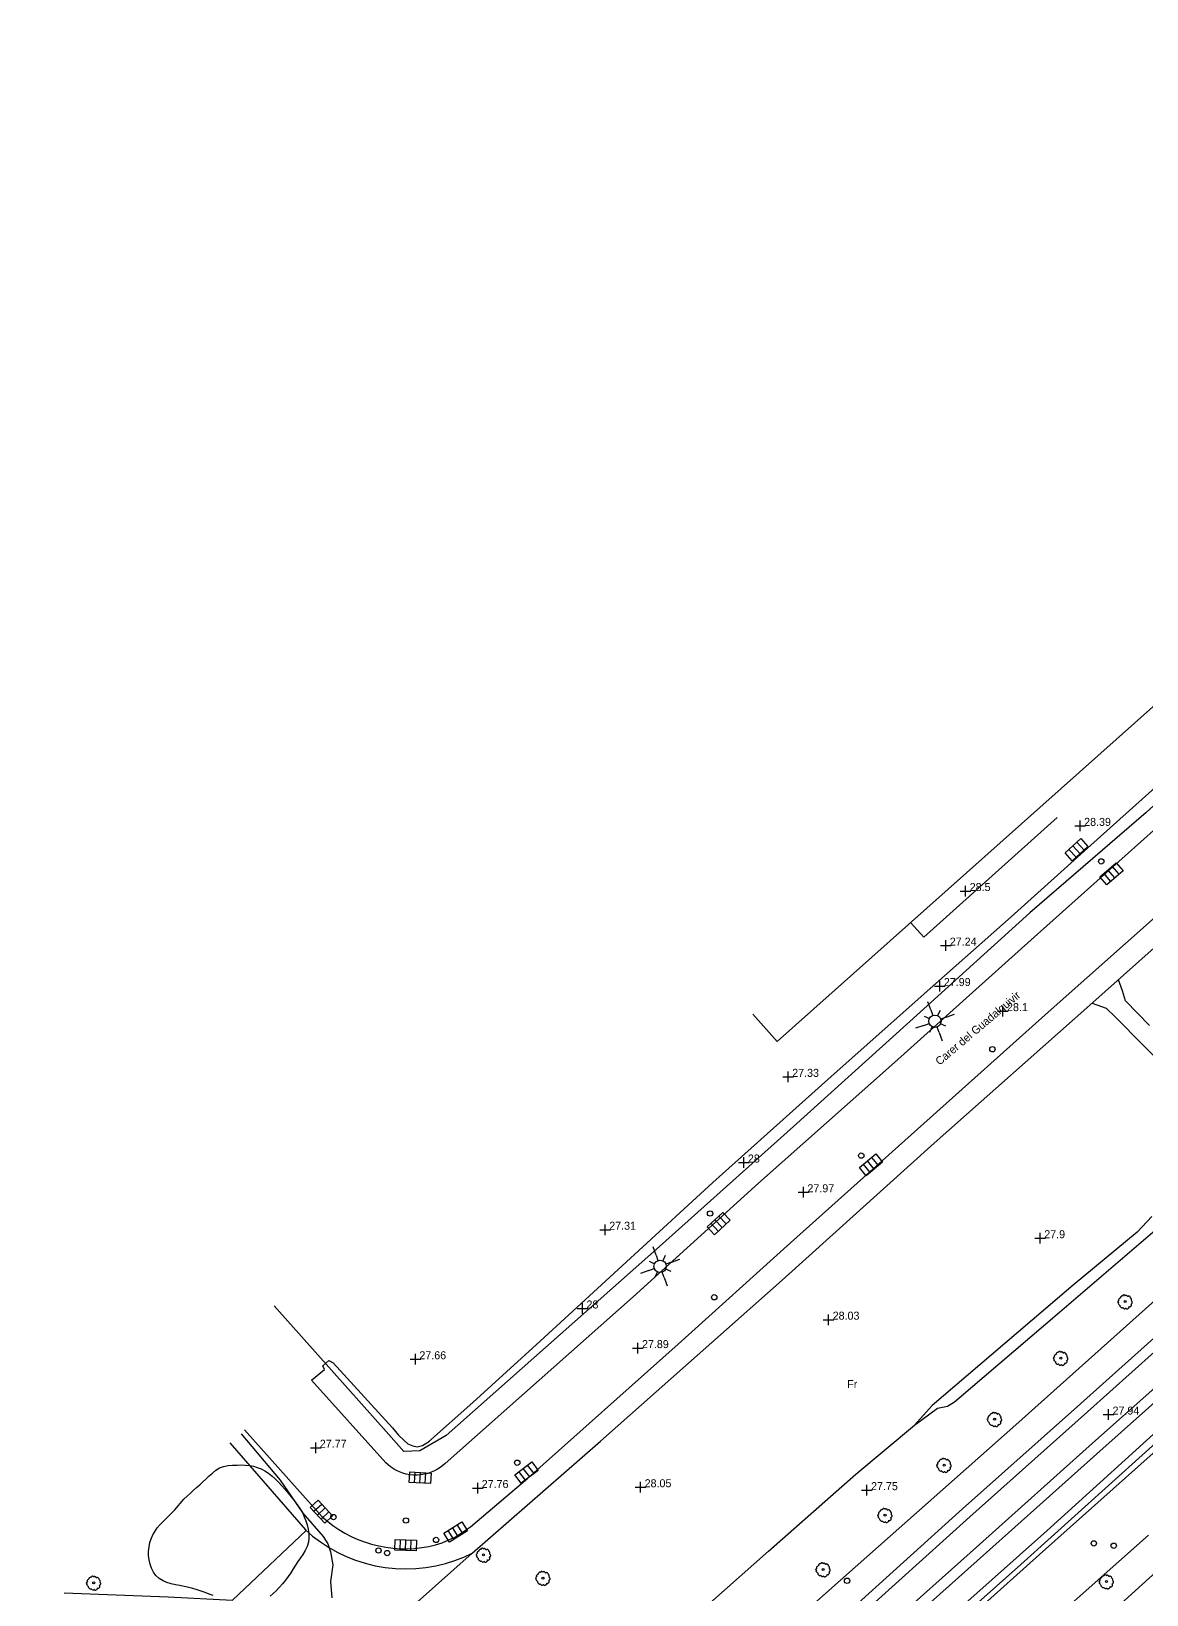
# Model space of a CAD drawing. Extents: x 471511 to 473316, y 4381952 to 4383346.
# Drawn here: x 471984.6 to 472089.2, y 4382454.5 to 4382601.1 of the extents above; entities that cross this region are included whole.
import ezdxf
from ezdxf.enums import TextEntityAlignment as Align

# ---------------------------------------------------------------- set-up
doc = ezdxf.new("R2010")
doc.units = 0
doc.header["$LTSCALE"] = 4
doc.header["$MEASUREMENT"] = 0
doc.header["$PDMODE"] = 2
doc.header["$PDSIZE"] = 0.5
doc.layers.get('0').update_dxf_attribs({"linetype": 'CONTINUOUS'})
for name, color, linetype in [('100', 31, 'CONTINUOUS'), ('206', 252, 'CONTINUOUS'), ('208', 253, 'CONTINUOUS'), ('222', 7, 'CONTINUOUS'), ('400', 7, 'CONTINUOUS'), ('410', 201, 'CONTINUOUS'), ('411', 12, 'CONTINUOUS'), ('412', 252, 'CONTINUOUS'), ('451', 5, 'CONTINUOUS'), ('505', 60, 'CONTINUOUS'), ('7101', 7, 'CONTINUOUS'), ('7400', 2, 'CONTINUOUS'), ('7435', 7, 'CONTINUOUS'), ('7440', 7, 'CONTINUOUS'), ('7515', 53, 'CONTINUOUS'), ('7525', 53, 'CONTINUOUS'), ('8405', 7, 'CONTINUOUS')]:
    doc.layers.add(name, color=color, linetype=linetype)

# ---------------------------------------------------------------- blocks, each defined once
blk = doc.blocks.new('ARBOL')
at = {"color": 3}
for p, q in [((-1.26, 0.07), (-1.27, -0.01)), ((-1.23, 0.15), (-1.26, 0.07)), ((-1.17, 0.24), (-1.23, 0.15)), ((-1.18, 0.48), (-1.21, 0.39)), ((-1.21, 0.39), (-1.2, 0.31)), ((-1.2, 0.31), (-1.16, 0.22)), ((-1.11, 0.55), (-1.18, 0.48)), ((-1.03, 0.59), (-1.11, 0.55)), ((-1.01, 0.67), (-1.03, 0.59)), ((-0.96, 0.76), (-1.01, 0.67)), ((-0.92, 0.97), (-0.96, 0.88)), ((-0.96, 0.88), (-0.96, 0.7)), ((-0.85, 1.04), (-0.92, 0.97)), ((-0.77, 1.08), (-0.85, 1.04)), ((-0.7, 1.09), (-0.77, 1.08)), ((-0.5, 1.09), (-0.7, 1.09)), ((-0.49, 1.11), (-0.5, 1.08)), ((-0.46, 1.23), (-0.49, 1.11)), ((-0.38, 1.32), (-0.46, 1.23)), ((-0.31, 1.35), (-0.38, 1.32)), ((-0.23, 1.36), (-0.31, 1.35)), ((-0.11, 1.36), (-0.23, 1.36)), ((0, 1.35), (-0.11, 1.36)), ((0.07, 1.26), (0, 1.35)), ((0.12, 1.18), (0.07, 1.26)), ((0.17, 1.25), (0.12, 1.16)), ((0.12, 1.16), (0.12, 1.16)), ((0.24, 1.31), (0.17, 1.25)), ((0.32, 1.32), (0.24, 1.31)), ((0.39, 1.31), (0.32, 1.32)), ((0.55, 1.31), (0.39, 1.31)), ((0.62, 1.26), (0.55, 1.31)), ((0.7, 1.22), (0.62, 1.26)), ((0.76, 1.14), (0.7, 1.22)), ((0.77, 0.97), (0.7, 0.98)), ((0.77, 1.05), (0.76, 1.14)), ((0.77, 0.97), (0.77, 1.05)), ((0.86, 0.95), (0.77, 0.97)), ((0.96, 0.93), (0.86, 0.95)), ((1.03, 0.87), (0.96, 0.93)), ((1.07, 0.79), (1.03, 0.87)), ((1.08, 0.7), (1.07, 0.79)), ((1.1, 0.49), (1.07, 0.51)), ((1.08, 0.6), (1.08, 0.7)), ((1.09, 0.52), (1.08, 0.6)), ((1.17, 0.48), (1.1, 0.49)), ((1.25, 0.41), (1.17, 0.48)), ((1.29, 0.32), (1.25, 0.41)), ((1.3, 0.24), (1.29, 0.32)), ((1.3, 0.15), (1.3, 0.24)), ((1.31, 0.06), (1.3, 0.15)), ((1.31, -0.03), (1.31, 0.06)), ((-1.27, -0.01), (-1.26, -0.13)), ((-1.26, -0.13), (-1.26, -0.21)), ((-1.26, -0.21), (-1.23, -0.3)), ((-1.23, -0.3), (-1.16, -0.32)), ((-1.16, -0.32), (-1.08, -0.34)), ((-1.08, -0.34), (-1.01, -0.35)), ((-1.01, -0.35), (-0.95, -0.35)), ((-0.96, -0.38), (-1.01, -0.49)), ((-1.01, -0.49), (-1, -0.58)), ((-1, -0.58), (-0.96, -0.66)), ((-0.96, -0.66), (-0.96, -0.74)), ((-0.96, -0.74), (-0.88, -0.8)), ((-0.88, -0.8), (-0.8, -0.81)), ((-0.8, -0.81), (-0.72, -0.81)), ((-0.76, -0.81), (-0.75, -0.9)), ((-0.75, -0.9), (-0.73, -0.98)), ((-0.73, -0.98), (-0.68, -1.07)), ((-0.68, -1.07), (-0.61, -1.15)), ((-0.61, -1.15), (-0.53, -1.14)), ((-0.53, -1.14), (-0.45, -1.12)), ((-0.45, -1.12), (-0.37, -1.07)), ((-0.37, -1.05), (-0.37, -1.15)), ((-0.37, -1.15), (-0.27, -1.21)), ((-0.27, -1.21), (-0.19, -1.22)), ((-0.19, -1.22), (-0.07, -1.22)), ((-0.07, -1.22), (0.01, -1.25)), ((0.01, -1.25), (0.08, -1.22)), ((0.08, -1.22), (0.16, -1.16)), ((0.16, -1.16), (0.18, -1.08)), ((0.18, -1.11), (0.25, -1.15)), ((0.25, -1.15), (0.32, -1.16)), ((0.32, -1.16), (0.4, -1.16)), ((0.4, -1.16), (0.47, -1.18)), ((0.47, -1.18), (0.55, -1.16)), ((0.55, -1.16), (0.62, -1.14)), ((0.62, -1.14), (0.7, -1.09)), ((0.7, -1.09), (0.75, -0.93)), ((0.78, -0.99), (0.74, -0.96)), ((0.85, -0.98), (0.78, -0.99)), ((0.93, -0.93), (0.85, -0.98)), ((1.02, -0.92), (0.93, -0.93)), ((1.06, -0.69), (0.98, -0.69)), ((1.06, -0.85), (1.02, -0.92)), ((1.03, -0.69), (1.05, -0.77)), ((1.05, -0.77), (1.06, -0.85)), ((1.13, -0.65), (1.06, -0.69)), ((1.2, -0.61), (1.13, -0.65)), ((1.2, -0.21), (1.27, -0.14)), ((1.2, -0.6), (1.21, -0.59)), ((1.22, -0.31), (1.21, -0.23)), ((1.21, -0.41), (1.22, -0.31)), ((1.21, -0.51), (1.21, -0.41)), ((1.21, -0.59), (1.21, -0.51)), ((1.27, -0.14), (1.31, -0.03))]:
    blk.add_line(p, q, dxfattribs=at)
at = {"color": 25}
blk.add_circle((0, 0), 0.19, dxfattribs=at)
blk = doc.blocks.new('MOJON')
blk.add_circle((0, 0), 0.25)
blk = doc.blocks.new('REJILLA')
at = {"color": 7}
for p, q in [((-0.5, 0.5), (-0.5, -0.5)), ((0.01, 0.5), (0.01, -0.5)), ((0.51, 0.5), (0.51, -0.5))]:
    blk.add_line(p, q, dxfattribs=at)
blk.add_lwpolyline([(-1, -0.5), (-1, 0.5), (1, 0.5), (1, -0.5)], close=True, dxfattribs=at)
blk = doc.blocks.new('FAROLA')
at = {"color": 7}
for p, q in [((0.43, 1.04), (0.75, 1.8)), ((-1.04, 0.43), (-1.8, 0.75)), ((-1.04, 0.43), (-0.54, 0.22)), ((-0.43, 1.04), (-0.22, 0.54)), ((0.43, 1.04), (0.22, 0.54)), ((1.04, 0.43), (0.54, 0.22)), ((-1.04, -0.43), (-0.54, -0.22)), ((-0.43, -1.04), (-0.75, -1.8)), ((-0.43, -1.04), (-0.22, -0.54)), ((0.43, -1.04), (0.22, -0.54)), ((1.04, -0.43), (0.54, -0.22)), ((1.04, -0.43), (1.8, -0.75))]:
    blk.add_line(p, q, dxfattribs=at)
blk.add_circle((0, 0), 0.58, dxfattribs=at)
blk = doc.blocks.new('COTA')
at = {"color": 7}
blk.add_point((0, 0), dxfattribs=at)

msp = doc.modelspace()

# ---------------------------------------------------------------- linework, layer by layer
at = {"layer": '100', "elevation": 28}
msp.add_lwpolyline([(472004.264, 4382469.614), (472007.93, 4382465.28), (472010.053, 4382462.172), (472011.968, 4382460.003), (472012.398, 4382459.314), (472012.651, 4382458.547), (472012.871, 4382457.348), (472012.629, 4382455.784), (472012.778, 4382454.226)], dxfattribs=at)
at = {"layer": '206'}
for points in [[(472089.459, 4382507.896, 27.919), (472087.2, 4382510.185, 28.084), (472086.903, 4382511.141, 28.144), (472086.529, 4382512.171, 28.314)], [(472084.058, 4382509.967, 28.301), (472085.377, 4382509.514, 28.256), (472086.211, 4382508.715, 28.166), (472091.462, 4382503.381, 27.836)], [(472089.672, 4382489.986, 27.656), (472088.281, 4382488.519, 27.626), (472082.283, 4382483.552, 27.581), (472074.606, 4382476.99, 27.581), (472069.054, 4382472.281, 27.619), (472067.414, 4382470.418, 27.604), (472069.568, 4382472.011, 27.634), (472070.499, 4382472.203, 27.604), (472071.167, 4382472.609, 27.604), (472080.999, 4382481.002, 27.589), (472089.962, 4382488.697, 27.589)]]:
    msp.add_polyline3d(points, dxfattribs=at)
at = {"layer": '208'}
msp.add_polyline3d([(472022.014, 4382430.202, 27.589), (472032.442, 4382439.605, 27.469), (472040.069, 4382446.606, 27.529), (472046.846, 4382452.513, 27.544), (472053.711, 4382458.626, 27.619), (472061.892, 4382465.828, 27.604), (472067.414, 4382470.418, 27.649)], dxfattribs=at)
at = {"layer": '222'}
for points in [[(472192.733, 4382570.231, 28.457), (472189.325, 4382567.211, 28.471), (472174.741, 4382554.23, 28.441), (472161.364, 4382542.265, 28.411), (472149.537, 4382531.766, 28.366), (472138.261, 4382521.662, 28.216), (472126.861, 4382511.535, 28.171), (472115.724, 4382501.607, 28.171), (472108.048, 4382494.765, 28.126), (472099.421, 4382487.081, 28.111), (472091.347, 4382479.914, 28.126), (472082.962, 4382472.432, 28.126), (472071.922, 4382462.576, 28.066), (472060.846, 4382452.589, 27.976), (472046.248, 4382439.567, 27.946), (472035.718, 4382430.233, 27.811), (472026.617, 4382422.155, 27.946)], [(472193.404, 4382569.49, 28.457), (472189.989, 4382566.464, 28.471), (472175.406, 4382553.484, 28.441), (472162.029, 4382541.519, 28.411), (472150.203, 4382531.02, 28.366), (472138.927, 4382520.915, 28.216), (472127.526, 4382510.788, 28.171), (472116.389, 4382500.861, 28.171), (472108.713, 4382494.018, 28.126), (472100.085, 4382486.334, 28.111), (472092.012, 4382479.167, 28.126), (472083.628, 4382471.686, 28.126), (472072.59, 4382461.832, 28.066), (472061.513, 4382451.844, 27.976), (472046.912, 4382438.82, 27.946), (472036.382, 4382429.485, 27.811), (472027.281, 4382421.408, 27.946)], [(472195.017, 4382567.709, 28.387), (472192.002, 4382565.027, 28.381), (472181.711, 4382555.901, 28.381), (472170.651, 4382546.049, 28.381), (472157.155, 4382534.006, 28.216), (472145.346, 4382523.368, 28.171), (472135.78, 4382514.858, 28.171), (472126.098, 4382506.212, 28.171), (472115.404, 4382496.634, 28.171), (472104.707, 4382487.158, 28.171), (472094.685, 4382478.149, 28.156), (472084.109, 4382468.725, 28.126), (472073.488, 4382459.234, 28.096), (472064.454, 4382451.182, 28.051), (472055.519, 4382443.24, 28.066), (472044.496, 4382433.439, 27.916), (472029.172, 4382419.671, 27.841)], [(472195.688, 4382566.968, 28.387), (472192.666, 4382564.279, 28.381), (472182.375, 4382555.154, 28.381), (472171.317, 4382545.302, 28.381), (472157.823, 4382533.261, 28.216), (472146.013, 4382522.622, 28.171), (472136.445, 4382514.112, 28.171), (472126.765, 4382505.467, 28.171), (472116.069, 4382495.887, 28.171), (472105.373, 4382486.412, 28.171), (472095.352, 4382477.403, 28.156), (472084.775, 4382467.979, 28.126), (472074.154, 4382458.487, 28.096), (472065.119, 4382450.435, 28.051), (472056.184, 4382442.493, 28.066), (472045.162, 4382432.693, 27.916), (472029.84, 4382418.928, 27.841)]]:
    msp.add_polyline3d(points, dxfattribs=at)
at = {"layer": '400'}
msp.add_polyline3d([(472131.582, 4382579.791, 34.853), (472132.983, 4382578.218, 34.84), (472115.394, 4382562.561, 36.52), (472116.378, 4382561.456, 36.52), (472054.52, 4382506.389, 36.64), (472052.237, 4382508.953, 36.653)], dxfattribs=at)
at = {"layer": '410'}
for points in [[(472115.879, 4382505.363, 28.803), (472102.42, 4382493.269, 28.803), (472076.904, 4382470.448, 28.803), (472059.366, 4382454.932, 28.803), (472040.543, 4382438.164, 28.803), (472026.155, 4382425.329, 28.833)], [(472117.158, 4382494.101, 28.729), (472104.747, 4382482.825, 28.534), (472092.16, 4382471.705, 28.459), (472079.823, 4382460.52, 28.489), (472069.576, 4382451.394, 28.504), (472061.13, 4382443.846, 28.549), (472050.082, 4382434.055, 28.564), (472037.306, 4382422.506, 28.489), (472027.859, 4382414.184, 28.519), (472016.142, 4382403.418, 27.939), (472005.293, 4382393.716, 27.823), (471994.621, 4382384.201, 27.664)], [(471832.783, 4382239.139, 28.187), (471854.402, 4382258.451, 28.376), (471865.669, 4382268.565, 28.33), (471875.828, 4382277.66, 29.398), (471887.995, 4382288.421, 29.238), (471901.148, 4382300.278, 29.072), (471909.554, 4382307.689, 29.086), (471920.277, 4382317.22, 29.086), (471934.284, 4382329.82, 28.97), (471950.496, 4382344.269, 28.405), (471963.191, 4382355.495, 28.238), (471979.266, 4382369.841, 28.238), (471992.011, 4382381.279, 28.252), (472001.123, 4382389.494, 28.173), (472009.617, 4382396.915, 28.173), (472022.444, 4382408.47, 28.013), (472031.833, 4382416.803, 27.783), (472034.557, 4382419.235, 28.234), (472048.875, 4382432.009, 28.129), (472063.676, 4382445.194, 28.099), (472077.363, 4382457.361, 28.369), (472094.438, 4382472.731, 28.639), (472107.295, 4382484.077, 28.864), (472117.765, 4382493.495, 28.954)], [(472018.115, 4382469.566, 29.724), (472007.355, 4382481.6, 29.794)], [(472089.65, 4382398.413, 27.393), (472064.725, 4382429.896, 28.113), (472065.173, 4382434.519, 28.143), (472084.103, 4382451.281, 28.203), (472106.687, 4382471.739, 28.203), (472135.818, 4382439.21, 27.723)]]:
    msp.add_polyline3d(points, dxfattribs=at)
at = {"layer": '411'}
for points in [[(472076.477, 4382518.066, 28.06), (472083.957, 4382524.792, 28.413), (472095.703, 4382535.312, 28.469)], [(472091.581, 4382527.721, 28.117), (472078.357, 4382515.912, 28.201), (472065.542, 4382504.419, 28.074), (472052.791, 4382493.099, 28.046), (472041.026, 4382482.456, 27.919), (472023.409, 4382466.835, 27.919), (472023.184, 4382466.639, 27.922), (472022.938, 4382466.456, 27.924), (472022.673, 4382466.288, 27.926), (472022.389, 4382466.138, 27.927), (472022.088, 4382466.009, 27.928), (472021.773, 4382465.904, 27.929), (472021.446, 4382465.824, 27.929), (472021.11, 4382465.771, 27.928), (472020.77, 4382465.747, 27.927), (472020.428, 4382465.751, 27.925), (472020.088, 4382465.785, 27.923), (472019.754, 4382465.847, 27.92), (472019.43, 4382465.935, 27.917), (472019.117, 4382466.049, 27.913), (472018.82, 4382466.186, 27.909), (472018.54, 4382466.343, 27.905), (472018.279, 4382466.518, 27.901), (472018.038, 4382466.708, 27.896), (472017.819, 4382466.91, 27.891), (472010.861, 4382474.65, 27.793), (472012.079, 4382475.641, 27.927), (472011.934, 4382475.98, 27.927), (472012.482, 4382476.481, 27.927), (472012.903, 4382476.264, 28.008), (472018.459, 4382470.161, 28.008), (472019.025, 4382469.497, 28.008), (472019.518, 4382469.024, 28.008), (472019.904, 4382468.68, 28.008), (472020.348, 4382468.489, 28.008), (472020.755, 4382468.402, 28.008), (472021.255, 4382468.518, 28.008), (472021.918, 4382468.929, 27.963)], [(472003.188, 4382468.773, 28.004), (472010.297, 4382460.607, 27.991), (472010.969, 4382460.03, 28.008), (472011.69, 4382459.488, 28.024), (472012.456, 4382458.986, 28.038), (472013.264, 4382458.53, 28.05), (472014.112, 4382458.124, 28.06), (472014.992, 4382457.773, 28.067), (472015.901, 4382457.481, 28.072), (472016.832, 4382457.252, 28.074), (472017.779, 4382457.086, 28.074), (472018.735, 4382456.986, 28.07), (472019.694, 4382456.953, 28.065), (472020.648, 4382456.984, 28.057), (472021.59, 4382457.081, 28.046), (472022.516, 4382457.239, 28.033), (472023.418, 4382457.456, 28.018), (472024.292, 4382457.729, 28.001), (472025.132, 4382458.053, 27.982), (472025.936, 4382458.424, 27.961), (472025.936, 4382458.424, 27.976), (472037.973, 4382468.912, 28.018), (472054.997, 4382484.021, 28.117), (472069.264, 4382496.861, 28.201), (472083.846, 4382509.778, 28.3), (472099.343, 4382523.599, 28.384)], [(472004.573, 4382469.993, 28.018), (472011.86, 4382461.849, 27.946), (472012.348, 4382461.427, 27.926), (472012.866, 4382461.028, 27.909), (472013.412, 4382460.655, 27.893), (472013.985, 4382460.311, 27.88), (472014.583, 4382459.998, 27.87), (472015.202, 4382459.719, 27.862), (472015.84, 4382459.476, 27.857), (472016.494, 4382459.27, 27.856), (472017.16, 4382459.104, 27.857), (472017.835, 4382458.977, 27.861), (472018.514, 4382458.891, 27.868), (472019.196, 4382458.846, 27.878), (472019.875, 4382458.842, 27.89), (472020.548, 4382458.877, 27.905), (472021.212, 4382458.951, 27.923), (472021.864, 4382459.062, 27.943), (472022.501, 4382459.208, 27.965), (472023.119, 4382459.388, 27.99), (472023.119, 4382459.388, 28.004), (472024.373, 4382459.964, 28.004), (472025.763, 4382460.882, 28.032), (472031.134, 4382465.459, 28.046), (472045.259, 4382478.006, 28.06), (472055.773, 4382487.52, 28.06), (472068.296, 4382498.715, 28.102), (472079.941, 4382509.147, 28.102), (472090.813, 4382518.801, 28.229)], [(472119.994, 4382494.339, 27.799), (472118.791, 4382493.324, 27.589), (472118.009, 4382492.968, 27.574), (472111.644, 4382487.352, 27.484), (472090.071, 4382468.061, 27.274), (472079.137, 4382458.309, 27.274), (472067.558, 4382447.944, 27.244), (472055.797, 4382437.478, 26.989), (472045.198, 4382428.051, 27.049), (472033.647, 4382417.725, 27.019), (472018.829, 4382404.588, 27.041), (472002.017, 4382389.662, 27.259), (471985.437, 4382374.904, 27.469), (471970.613, 4382361.554, 27.563), (471954.82, 4382347.551, 27.679), (471939.069, 4382333.49, 27.701), (471923.155, 4382319.166, 28.005), (471901.671, 4382300.145, 28.092), (471882.171, 4382282.662, 28.208), (471865.964, 4382268.244, 28.244), (471853.531, 4382257.162, 28.012), (471837.789, 4382243.098, 27.889)], [(471987.679, 4382454.702, 28.372), (471997.435, 4382454.329, 28.262), (472003.438, 4382454.018, 28.262), (472010.347, 4382460.564, 27.992)], [(472075.679, 4382447.999, 27.138), (472089.355, 4382460.122, 27.183)], [(472025.936, 4382458.424, 27.961), (472008.736, 4382443.115, 28.198), (472004.037, 4382438.955, 28.13), (471994.341, 4382430.356, 28.376), (471984.502, 4382421.51, 28.681), (471976.421, 4382414.15, 28.681), (471967.681, 4382406.349, 28.645), (471964.664, 4382403.687, 28.601), (471962.246, 4382402.247, 28.543), (471964.438, 4382408.463, 28.659), (471966.164, 4382411.157, 28.674), (471967.737, 4382412.883, 28.674), (471974.04, 4382418.67, 28.587), (471983.814, 4382427.352, 28.543), (471993.335, 4382435.853, 28.543), (472003.42, 4382445.071, 28.166), (471979.078, 4382446.315, 28.311), (471979.136, 4382447.02, 28.331)]]:
    msp.add_polyline3d(points, dxfattribs=at)
at = {"layer": '412'}
msp.add_polyline3d([(472154.146, 4382601.078, 29.047), (472160.139, 4382594.453, 29.047), (472160.529, 4382593.415, 29.047), (472160.485, 4382592.024, 29.104), (472160.263, 4382591.44, 29.118), (472159.831, 4382590.888, 29.132), (472158.296, 4382589.407, 29.132), (472152.664, 4382584.726, 29.216), (472150.504, 4382583.175, 29.209), (472146.093, 4382579.212, 29.216), (472137.692, 4382571.609, 29.294), (472126.214, 4382561.261, 29.287), (472111.914, 4382548.35, 28.977), (472100.03, 4382537.797, 28.963), (472089.128, 4382527.858, 28.977), (472078.233, 4382518.459, 28.934), (472067.927, 4382509.144, 28.906), (472056.063, 4382498.422, 28.892), (472043.493, 4382487.175, 28.892), (472023.496, 4382469.464, 28.596), (472021.034, 4382468.01, 28.793), (472019.531, 4382467.972, 29.639), (472018.115, 4382469.566, 29.625)], dxfattribs=at)
at = {"layer": '451'}
for points in [[(472067.038, 4382517.532, 28.591), (472068.291, 4382516.182, 28.546), (472080.787, 4382527.394, 28.591)], [(472076.477, 4382518.066, 28.131), (472068.602, 4382511.12, 28.145), (472059.287, 4382502.821, 28.131), (472048.505, 4382493.17, 27.919), (472041.156, 4382486.425, 27.792), (472032.315, 4382478.287, 28.032), (472026, 4382472.551, 28.032), (472021.839, 4382468.858, 27.961)]]:
    msp.add_polyline3d(points, dxfattribs=at)
at = {"layer": '505'}
msp.add_polyline3d([(472001.646, 4382454.456, 31.208), (472001.268, 4382454.598, 31.208), (472000.891, 4382454.74, 31.208), (472000.505, 4382454.874, 31.208), (472000.131, 4382455.003, 31.208), (471999.742, 4382455.119, 31.208), (471999.363, 4382455.213, 31.208), (471998.915, 4382455.309, 31.208), (471998.5, 4382455.39, 31.208), (471998.11, 4382455.462, 31.208), (471997.706, 4382455.548, 31.208), (471997.297, 4382455.669, 31.208), (471996.946, 4382455.828, 31.208), (471996.589, 4382456.05, 31.208), (471996.274, 4382456.334, 31.208), (471996.048, 4382456.653, 31.208), (471995.864, 4382457.019, 31.208), (471995.728, 4382457.408, 31.208), (471995.636, 4382457.808, 31.208), (471995.587, 4382458.204, 31.208), (471995.586, 4382458.59, 31.208), (471995.625, 4382459.012, 31.208), (471995.712, 4382459.424, 31.208), (471995.83, 4382459.781, 31.208), (471995.989, 4382460.135, 31.208), (471996.186, 4382460.482, 31.208), (471996.402, 4382460.8, 31.208), (471996.658, 4382461.111, 31.208), (471996.942, 4382461.402, 31.208), (471997.222, 4382461.674, 31.208), (471997.515, 4382461.954, 31.208), (471997.786, 4382462.229, 31.208), (471998.048, 4382462.504, 31.208), (471998.904, 4382463.496, 31.208), (471999.207, 4382463.774, 31.208), (471999.485, 4382464.028, 31.208), (471999.771, 4382464.29, 31.208), (472000.091, 4382464.583, 31.208), (472000.379, 4382464.847, 31.208), (472000.678, 4382465.12, 31.208), (472000.974, 4382465.392, 31.208), (472001.273, 4382465.666, 31.208), (472001.572, 4382465.927, 31.208), (472001.902, 4382466.195, 31.208), (472002.235, 4382466.411, 31.208), (472002.609, 4382466.556, 31.208), (472003.035, 4382466.636, 31.208), (472003.446, 4382466.673, 31.208), (472003.885, 4382466.692, 31.208), (472004.267, 4382466.697, 31.208), (472004.652, 4382466.686, 31.208), (472005.036, 4382466.643, 31.208), (472005.415, 4382466.572, 31.208), (472005.779, 4382466.465, 31.208), (472006.133, 4382466.32, 31.208), (472006.484, 4382466.143, 31.208), (472006.82, 4382465.928, 31.208), (472007.146, 4382465.682, 31.208), (472007.457, 4382465.401, 31.208), (472007.762, 4382465.085, 31.208), (472008.068, 4382464.738, 31.208), (472008.316, 4382464.451, 31.208), (472008.572, 4382464.163, 31.208), (472008.825, 4382463.865, 31.208), (472009.078, 4382463.563, 31.208), (472009.327, 4382463.253, 31.208), (472009.556, 4382462.94, 31.208), (472009.77, 4382462.626, 31.208), (472010.005, 4382462.23, 31.208), (472010.174, 4382461.839, 31.208), (472010.32, 4382461.454, 31.208), (472010.443, 4382461.071, 31.208), (472010.539, 4382460.688, 31.208), (472010.599, 4382460.309, 31.208), (472010.62, 4382459.872, 31.208), (472010.578, 4382459.454, 31.208), (472010.467, 4382459.059, 31.208), (472010.277, 4382458.684, 31.208), (472010.034, 4382458.307, 31.208), (472009.816, 4382457.983, 31.208), (472009.589, 4382457.644, 31.208), (472009.364, 4382457.298, 31.208), (472009.146, 4382456.944, 31.208), (472008.923, 4382456.589, 31.208), (472008.683, 4382456.242, 31.208), (472008.43, 4382455.906, 31.208), (472008.157, 4382455.566, 31.208), (472007.861, 4382455.23, 31.208), (472007.541, 4382454.895, 31.208), (472007.264, 4382454.64, 31.208), (472006.97, 4382454.395, 31.208)], dxfattribs=at)

# ---------------------------------------------------------------- block references
at = {"layer": '7101'}
for p in [(472082.936, 4382526.596, 28.391), (472072.205, 4382520.493, 28.496), (472070.337, 4382515.374, 27.236), (472069.781, 4382511.584, 27.986), (472075.704, 4382509.233, 28.102), (472055.56, 4382503.074, 27.326), (472051.403, 4382495.044, 28.001), (472056.988, 4382492.257, 27.967), (472038.402, 4382488.744, 27.311), (472079.196, 4382487.95, 27.896), (472036.267, 4382481.364, 28.001), (472059.354, 4382480.312, 28.031), (472041.474, 4382477.649, 27.892), (472020.599, 4382476.603, 27.656), (472085.598, 4382471.417, 27.941), (472011.261, 4382468.311, 27.772), (472026.444, 4382464.536, 27.757), (472041.72, 4382464.606, 28.046), (472062.951, 4382464.335, 27.746)]:
    msp.add_blockref('COTA', p, dxfattribs=at)
at = {"layer": '7400', "rotation": 222.6000043791743}
for p in [(472069.326, 4382508.288, 28.145), (472043.554, 4382485.31, 28.032)]:
    msp.add_blockref('FAROLA', p, dxfattribs=at)
at = {"layer": '7435'}
for p, rotation in [((472082.598, 4382524.364, 28.384), 222.4999982764334), ((472085.884, 4382522.111, 28.004), 220.80000134136), ((472063.325, 4382494.825, 27.849), 219.4000074557205), ((472049.04, 4382489.319, 27.877), 222.4999982764334), ((472021.056, 4382465.501, 27.694), 176.6000047355072), ((472031.027, 4382465.981, 27.806), 217.1000044217793), ((472011.791, 4382462.321, 27.724), 132.4999989736064), ((472024.372, 4382460.414, 27.694), 212.1000044605112), ((472019.704, 4382459.184, 27.665), 178.4999986172735)]:
    msp.add_blockref('REJILLA', p, dxfattribs=dict(at, rotation=rotation))
at = {"layer": '7440', "rotation": 222.6000043791743}
for p in [(472084.923, 4382523.271, 28.159), (472074.713, 4382505.664, 28.018), (472062.412, 4382495.687, 27.919), (472048.237, 4382490.268, 28.004), (472048.628, 4382482.416, 27.919), (472030.156, 4382466.903, 27.863), (472012.918, 4382461.813, 27.709), (472019.715, 4382461.487, 27.806), (472022.543, 4382459.668, 27.665), (472017.141, 4382458.678, 27.919), (472017.957, 4382458.443, 27.869), (472084.227, 4382459.342, 27.123), (472086.088, 4382459.125, 27.123), (472061.081, 4382455.839, 28.218)]:
    msp.add_blockref('MOJON', p, dxfattribs=at)
at = {"layer": '7515', "xscale": 0.5, "yscale": 0.5, "zscale": 0.5, "rotation": 222.6000043791743}
for p in [(472087.166, 4382482.007, 31.159), (472081.13, 4382476.713, 31.099), (472074.923, 4382470.984, 31.099), (472070.183, 4382466.686, 31.249), (472064.643, 4382461.99, 31.339), (472026.998, 4382458.265, 33.024), (472032.567, 4382456.095, 31.356), (472058.842, 4382456.902, 31.339), (471990.438, 4382455.644, 31.048), (472085.402, 4382455.769, 31.038)]:
    msp.add_blockref('ARBOL', p, dxfattribs=at)

# ---------------------------------------------------------------- texts
at = {"layer": '7101'}
for s, p in [('28.39', (472083.316, 4382526.596, 28.39)), ('28.5', (472072.585, 4382520.493, 28.5)), ('27.24', (472070.717, 4382515.374, 27.24)), ('27.99', (472070.161, 4382511.584, 27.99)), ('28.1', (472076.084, 4382509.233, 28.1)), ('27.33', (472055.94, 4382503.074, 27.33)), ('28', (472051.783, 4382495.044, 28)), ('27.97', (472057.368, 4382492.257, 27.97)), ('27.31', (472038.782, 4382488.744, 27.31)), ('27.9', (472079.576, 4382487.95, 27.9)), ('28', (472036.647, 4382481.364, 28)), ('28.03', (472059.734, 4382480.312, 28.03)), ('27.89', (472041.854, 4382477.649, 27.89)), ('27.66', (472020.979, 4382476.603, 27.66)), ('27.94', (472085.978, 4382471.417, 27.94)), ('27.77', (472011.641, 4382468.311, 27.77)), ('27.76', (472026.824, 4382464.536, 27.76)), ('28.05', (472042.1, 4382464.606, 28.05)), ('27.75', (472063.331, 4382464.335, 27.75))]:
    msp.add_text(s, height=0.75, dxfattribs=at).set_placement(p)
at = {"layer": '7525'}
msp.add_text('Fr', height=0.75, dxfattribs=at).set_placement((472061.573, 4382474.281, 27.859), align=Align.MIDDLE_CENTER)
at = {"layer": '8405'}
msp.add_text('Carer del Guadalquivir', height=0.75, rotation=40.3, dxfattribs=at).set_placement((472073.34, 4382507.642), align=Align.MIDDLE_CENTER)

doc.saveas('drawing.dxf')
